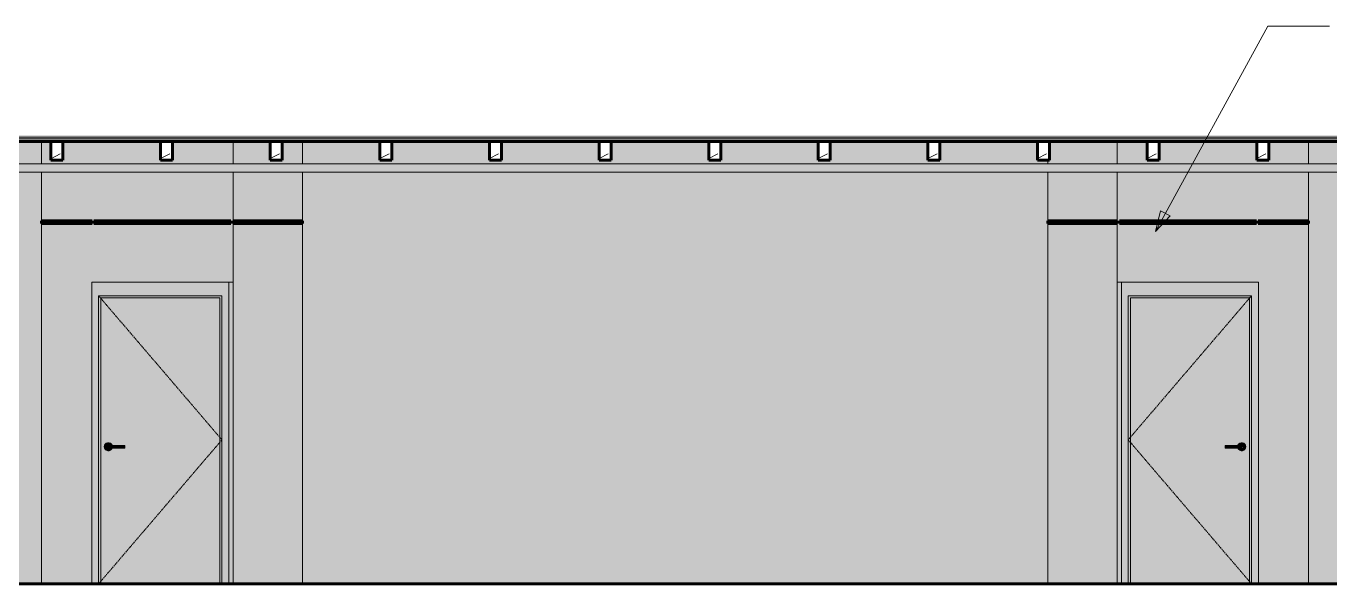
# Model space of a CAD drawing. Header units: inches. Extents: x 2872 to 9394, y -6 to 375.
# Drawn here: x 8235.4 to 8615.9, y 136 to 298.6 of the extents above; entities that cross this region are included whole.
import ezdxf

# ---------------------------------------------------------------- set-up
doc = ezdxf.new("R2010")
doc.units = ezdxf.units.IN
doc.header["$MEASUREMENT"] = 0
doc.linetypes.add('Dash 1_16_', pattern=[0.125, 0.0625, -0.0625])
doc.linetypes.add('Grid Line 1_2_', pattern=[0.875, 0.5, -0.125, 0.125, -0.125])
for name, color, linetype, lineweight in [('0-3', 10, 'Continuous', 9), ('0-4', 90, 'Continuous', 5), ('A-CLNG', 13, 'Continuous', 18), ('A-CLNG-4', 13, 'Continuous', 60), ('A-DOOR', 31, 'Continuous', 18), ('A-DOOR-10', 31, 'Dash 1_16_', 9), ('A-DOOR-9', 31, 'Continuous', 9), ('A-DOOR-FRAM', 31, 'Continuous', 9), ('A-DOOR-FRAM-3', 31, 'Continuous', 18), ('A-FLOR-1', 8, 'Continuous', 5), ('A-FLOR-2', 7, 'Continuous', 60), ('A-FLOR-LEVL-1', 51, 'Grid Line 1_2_', 9), ('A-FLOR-MCUT-1', 250, 'Continuous', 18), ('A-FLOR-PATT-2', 253, 'Continuous', 9), ('A-FLOR-PATT-3', 10, 'Continuous', 9), ('G-ANNO-TEXT', 231, 'Continuous', 9), ('I-WALL', 2, 'Continuous', 18), ('I-WALL-1', 2, 'Continuous', 5), ('P-PIPE', 3, 'Continuous', 9), ('P-PIPE-1', 3, 'Continuous', 5), ('S-BEAM', 12, 'Continuous', 9), ('S-BEAM-3', 7, 'Continuous', 60)]:
    doc.layers.add(name, color=color, linetype=linetype, lineweight=lineweight)
pattern_1 = [(216.87, (10975.55, 7.997), (23.9897714, 15.993643), [3.998, -35.986]), (206.565, (10980.348, 5.598), (-7.99708, -7.99662), [8.941, -8.941]), (198.435, (10980.348, 1.599), (-15.993845, -7.997098), [5.058, -20.23])]

# ---------------------------------------------------------------- blocks, each defined once
blk = doc.blocks.new('CTR - 1st Phase - Shell_rvt-7-INTERIOR ELEVATION - CORRIDOR NORTH _202_E_ - 2ND FLOOR - NORTH WALL')
at = {"layer": 'A-FLOR-1'}
blk.add_hatch(color=256, dxfattribs=at).paths.add_polyline_path([(11725.41, 265.75), (11747.21, 265.75), (11747.21, 266.25), (10351.58, 266.25), (10351.58, 265.75), (11714.5, 265.75)], flags=0)
at = {"layer": 'A-FLOR-PATT-2'}
h = blk.add_hatch(dxfattribs=at)
h.set_pattern_fill('FP_38', color=256, style=0, pattern_type=2)
h.set_pattern_definition([(0, (10972.352, 0), (7.68, 1.92), [0.634, -5.126, 0.634, -5.126, -30.72]), (0, (10972.352, 0), (7.68, 1.92), [-11.52, 0.634, -10.886, 0.634, -5.126, -13.44]), (0, (10972.352, 0), (7.68, 1.92), [-28.8, 0.634, -3.206, 0.634, -8.966]), (120, (10975.232, 0.96), (-5.502769, 5.691075), [0.634, -5.126, 0.634, -5.126, -30.72]), (120, (10975.232, 0.96), (-5.502769, 5.691075), [-11.52, 0.634, -10.886, 0.634, -5.126, -13.44]), (120, (10975.232, 0.96), (-5.502769, 5.691075), [-28.8, 0.634, -3.206, 0.634, -8.966]), (240, (10976.192, 4.8), (-2.177231, -7.611075), [0.634, -5.126, 0.634, -5.126, -30.72]), (240, (10976.192, 4.8), (-2.177231, -7.611075), [-11.52, 0.634, -10.886, 0.634, -5.126, -13.44]), (240, (10976.192, 4.8), (-2.177231, -7.611075), [-28.8, 0.634, -3.206, 0.634, -8.966])])
h.paths.add_polyline_path([(11725.41, 266.25), (11747.21, 266.25), (11747.21, 266.79), (10351.58, 266.79), (10351.58, 266.25), (11714.5, 266.25)], flags=0)
at = {"layer": 'A-FLOR-PATT-3'}
h = blk.add_hatch(dxfattribs=at)
h.set_pattern_fill('FP_37', color=256, style=0, pattern_type=2)
h.set_pattern_definition([(0, (10972.352, 0), (0, 2.399), []), (315, (10972.352, 0), (2.3985062, 0), [3.393, -3.393]), (45, (10972.352, 0), (2.3985062, 0), [3.393, -3.393])])
h.paths.add_polyline_path([(11365.59, 265), (11747.21, 265), (11747.21, 265.75), (10351.58, 265.75), (10351.58, 265), (11362.61, 265)], flags=0)
at = {"layer": 'A-FLOR-2'}
for p, q in [((10351.58, 265), (11747.21, 265)), ((11548.19, 136), (10351.58, 136))]:
    blk.add_line(p, q, dxfattribs=at)
at = {"layer": 'A-FLOR-MCUT-1'}
for p, q in [((11747.21, 266.25), (10351.58, 266.25)), ((11747.21, 265.75), (10351.58, 265.75))]:
    blk.add_line(p, q, dxfattribs=at)
blk = doc.blocks.new('LVL-Laminated Veneer Lumber - 4X6 S_ PINE - NO_ 1-2260841-INTERIOR ELEVATION - CORRIDOR NORTH _202_E_ - 2ND FLOOR - NORTH WALL')
at = {"layer": 'S-BEAM'}
h = blk.add_hatch(dxfattribs=at)
h.set_pattern_fill('FP_43', color=256, style=0, pattern_type=2)
h.set_pattern_definition(pattern_1)
h.paths.add_polyline_path([(11011.5, 259.5), (11011.5, 265), (11008, 265), (11008, 259.5)], flags=0)
at = {"layer": 'S-BEAM-3'}
for p, q in [((11011.5, 265), (11008, 265)), ((11008, 265), (11008, 259.5)), ((11011.5, 259.5), (11011.5, 265)), ((11008, 259.5), (11011.5, 259.5))]:
    blk.add_line(p, q, dxfattribs=at)
blk = doc.blocks.new('LVL-Laminated Veneer Lumber - 4X6 S_ PINE - NO_ 1-V82-INTERIOR ELEVATION - CORRIDOR NORTH _202_E_ - 2ND FLOOR - NORTH WALL')
at = {"layer": 'S-BEAM'}
h = blk.add_hatch(dxfattribs=at)
h.set_pattern_fill('FP_43', color=256, style=0, pattern_type=2)
h.set_pattern_definition(pattern_1)
h.paths.add_polyline_path([(10979.5, 259.5), (10979.5, 265), (10976, 265), (10976, 259.5)], flags=0)
at = {"layer": 'S-BEAM-3'}
for p, q in [((10979.5, 265), (10976, 265)), ((10976, 265), (10976, 259.5)), ((10979.5, 259.5), (10979.5, 265)), ((10976, 259.5), (10979.5, 259.5))]:
    blk.add_line(p, q, dxfattribs=at)
blk = doc.blocks.new('LVL-Laminated Veneer Lumber - 4X6 S_ PINE - NO_ 1-2260840-INTERIOR ELEVATION - CORRIDOR NORTH _202_E_ - 2ND FLOOR - NORTH WALL')
at = {"layer": 'S-BEAM'}
h = blk.add_hatch(dxfattribs=at)
h.set_pattern_fill('FP_43', color=256, style=0, pattern_type=2)
h.set_pattern_definition(pattern_1)
h.paths.add_polyline_path([(10944, 259.5), (10947.5, 259.5), (10947.5, 265), (10944, 265)], flags=0)
at = {"layer": 'S-BEAM-3'}
for p, q in [((10947.5, 265), (10944, 265)), ((10944, 265), (10944, 259.5)), ((10947.5, 259.5), (10947.5, 265)), ((10944, 259.5), (10947.5, 259.5))]:
    blk.add_line(p, q, dxfattribs=at)
blk = doc.blocks.new('LVL-Laminated Veneer Lumber - 4X6 S_ PINE - NO_ 1-V83-INTERIOR ELEVATION - CORRIDOR NORTH _202_E_ - 2ND FLOOR - NORTH WALL')
at = {"layer": 'S-BEAM'}
h = blk.add_hatch(dxfattribs=at)
h.set_pattern_fill('FP_43', color=256, style=0, pattern_type=2)
h.set_pattern_definition(pattern_1)
h.paths.add_polyline_path([(10915.5, 259.5), (10915.5, 265), (10912, 265), (10912, 259.5)], flags=0)
at = {"layer": 'S-BEAM-3'}
for p, q in [((10915.5, 265), (10912, 265)), ((10912, 265), (10912, 259.5)), ((10915.5, 259.5), (10915.5, 265)), ((10912, 259.5), (10915.5, 259.5))]:
    blk.add_line(p, q, dxfattribs=at)
blk = doc.blocks.new('LVL-Laminated Veneer Lumber - 4X6 S_ PINE - NO_ 1-V84-INTERIOR ELEVATION - CORRIDOR NORTH _202_E_ - 2ND FLOOR - NORTH WALL')
at = {"layer": 'S-BEAM'}
h = blk.add_hatch(dxfattribs=at)
h.set_pattern_fill('FP_43', color=256, style=0, pattern_type=2)
h.set_pattern_definition(pattern_1)
h.paths.add_polyline_path([(10883.5, 259.5), (10883.5, 265), (10880, 265), (10880, 259.5)], flags=0)
at = {"layer": 'S-BEAM-3'}
for p, q in [((10883.5, 265), (10880, 265)), ((10880, 265), (10880, 259.5)), ((10883.5, 259.5), (10883.5, 265)), ((10880, 259.5), (10883.5, 259.5))]:
    blk.add_line(p, q, dxfattribs=at)
blk = doc.blocks.new('LVL-Laminated Veneer Lumber - 4X6 S_ PINE - NO_ 1-V85-INTERIOR ELEVATION - CORRIDOR NORTH _202_E_ - 2ND FLOOR - NORTH WALL')
at = {"layer": 'S-BEAM'}
h = blk.add_hatch(dxfattribs=at)
h.set_pattern_fill('FP_43', color=256, style=0, pattern_type=2)
h.set_pattern_definition(pattern_1)
h.paths.add_polyline_path([(10851.5, 259.5), (10851.5, 265), (10848, 265), (10848, 259.5)], flags=0)
at = {"layer": 'S-BEAM-3'}
for p, q in [((10851.5, 265), (10848, 265)), ((10848, 265), (10848, 259.5)), ((10851.5, 259.5), (10851.5, 265)), ((10848, 259.5), (10851.5, 259.5))]:
    blk.add_line(p, q, dxfattribs=at)
blk = doc.blocks.new('LVL-Laminated Veneer Lumber - 4X6 S_ PINE - NO_ 1-2260839-INTERIOR ELEVATION - CORRIDOR NORTH _202_E_ - 2ND FLOOR - NORTH WALL')
at = {"layer": 'S-BEAM'}
h = blk.add_hatch(dxfattribs=at)
h.set_pattern_fill('FP_43', color=256, style=0, pattern_type=2)
h.set_pattern_definition(pattern_1)
h.paths.add_polyline_path([(10819.5, 259.5), (10819.5, 265), (10816, 265), (10816, 259.5)], flags=0)
at = {"layer": 'S-BEAM-3'}
for p, q in [((10819.5, 265), (10816, 265)), ((10816, 265), (10816, 259.5)), ((10819.5, 259.5), (10819.5, 265)), ((10816, 259.5), (10819.5, 259.5))]:
    blk.add_line(p, q, dxfattribs=at)
blk = doc.blocks.new('LVL-Laminated Veneer Lumber - 4X6 S_ PINE - NO_ 1-V86-INTERIOR ELEVATION - CORRIDOR NORTH _202_E_ - 2ND FLOOR - NORTH WALL')
at = {"layer": 'S-BEAM'}
h = blk.add_hatch(dxfattribs=at)
h.set_pattern_fill('FP_43', color=256, style=0, pattern_type=2)
h.set_pattern_definition(pattern_1)
h.paths.add_polyline_path([(10787.5, 259.5), (10787.5, 265), (10784, 265), (10784, 259.5)], flags=0)
at = {"layer": 'S-BEAM-3'}
for p, q in [((10787.5, 265), (10784, 265)), ((10784, 265), (10784, 259.5)), ((10787.5, 259.5), (10787.5, 265)), ((10784, 259.5), (10787.5, 259.5))]:
    blk.add_line(p, q, dxfattribs=at)
blk = doc.blocks.new('LVL-Laminated Veneer Lumber - 4X6 S_ PINE - NO_ 1-V87-INTERIOR ELEVATION - CORRIDOR NORTH _202_E_ - 2ND FLOOR - NORTH WALL')
at = {"layer": 'S-BEAM'}
h = blk.add_hatch(dxfattribs=at)
h.set_pattern_fill('FP_43', color=256, style=0, pattern_type=2)
h.set_pattern_definition(pattern_1)
h.paths.add_polyline_path([(10752, 259.5), (10755.5, 259.5), (10755.5, 265), (10752, 265)], flags=0)
at = {"layer": 'S-BEAM-3'}
for p, q in [((10755.5, 265), (10752, 265)), ((10752, 265), (10752, 259.5)), ((10755.5, 259.5), (10755.5, 265)), ((10752, 259.5), (10755.5, 259.5))]:
    blk.add_line(p, q, dxfattribs=at)
blk = doc.blocks.new('LVL-Laminated Veneer Lumber - 4X6 S_ PINE - NO_ 1-V88-INTERIOR ELEVATION - CORRIDOR NORTH _202_E_ - 2ND FLOOR - NORTH WALL')
at = {"layer": 'S-BEAM'}
h = blk.add_hatch(dxfattribs=at)
h.set_pattern_fill('FP_43', color=256, style=0, pattern_type=2)
h.set_pattern_definition(pattern_1)
h.paths.add_polyline_path([(10720, 259.5), (10723.5, 259.5), (10723.5, 265), (10720, 265)], flags=0)
at = {"layer": 'S-BEAM-3'}
for p, q in [((10723.5, 265), (10720, 265)), ((10720, 265), (10720, 259.5)), ((10723.5, 259.5), (10723.5, 265)), ((10720, 259.5), (10723.5, 259.5))]:
    blk.add_line(p, q, dxfattribs=at)
blk = doc.blocks.new('LVL-Laminated Veneer Lumber - 4X6 S_ PINE - NO_ 1-2260842-INTERIOR ELEVATION - CORRIDOR NORTH _202_E_ - 2ND FLOOR - NORTH WALL')
at = {"layer": 'S-BEAM'}
h = blk.add_hatch(dxfattribs=at)
h.set_pattern_fill('FP_43', color=256, style=0, pattern_type=2)
h.set_pattern_definition(pattern_1)
h.paths.add_polyline_path([(10688, 259.5), (10691.5, 259.5), (10691.5, 265), (10688, 265)], flags=0)
at = {"layer": 'S-BEAM-3'}
for p, q in [((10691.5, 265), (10688, 265)), ((10688, 265), (10688, 259.5)), ((10691.5, 259.5), (10691.5, 265)), ((10688, 259.5), (10691.5, 259.5))]:
    blk.add_line(p, q, dxfattribs=at)
blk = doc.blocks.new('LVL-Laminated Veneer Lumber - 4X6 S_ PINE - NO_ 1-V89-INTERIOR ELEVATION - CORRIDOR NORTH _202_E_ - 2ND FLOOR - NORTH WALL')
at = {"layer": 'S-BEAM'}
h = blk.add_hatch(dxfattribs=at)
h.set_pattern_fill('FP_43', color=256, style=0, pattern_type=2)
h.set_pattern_definition(pattern_1)
h.paths.add_polyline_path([(10656, 259.5), (10659.5, 259.5), (10659.5, 265), (10656, 265)], flags=0)
at = {"layer": 'S-BEAM-3'}
for p, q in [((10659.5, 265), (10656, 265)), ((10656, 265), (10656, 259.5)), ((10659.5, 259.5), (10659.5, 265)), ((10656, 259.5), (10659.5, 259.5))]:
    blk.add_line(p, q, dxfattribs=at)
blk = doc.blocks.new('CTR - 1st Phase - Structure_rvt-7-INTERIOR ELEVATION - CORRIDOR NORTH _202_E_ - 2ND FLOOR - NORTH WALL')
at = {"layer": '0-3'}
for name in ['LVL-Laminated Veneer Lumber - 4X6 S_ PINE - NO_ 1-V89-INTERIOR ELEVATION - CORRIDOR NORTH _202_E_ - 2ND FLOOR - NORTH WALL', 'LVL-Laminated Veneer Lumber - 4X6 S_ PINE - NO_ 1-2260842-INTERIOR ELEVATION - CORRIDOR NORTH _202_E_ - 2ND FLOOR - NORTH WALL', 'LVL-Laminated Veneer Lumber - 4X6 S_ PINE - NO_ 1-V88-INTERIOR ELEVATION - CORRIDOR NORTH _202_E_ - 2ND FLOOR - NORTH WALL', 'LVL-Laminated Veneer Lumber - 4X6 S_ PINE - NO_ 1-V87-INTERIOR ELEVATION - CORRIDOR NORTH _202_E_ - 2ND FLOOR - NORTH WALL', 'LVL-Laminated Veneer Lumber - 4X6 S_ PINE - NO_ 1-V86-INTERIOR ELEVATION - CORRIDOR NORTH _202_E_ - 2ND FLOOR - NORTH WALL', 'LVL-Laminated Veneer Lumber - 4X6 S_ PINE - NO_ 1-2260839-INTERIOR ELEVATION - CORRIDOR NORTH _202_E_ - 2ND FLOOR - NORTH WALL', 'LVL-Laminated Veneer Lumber - 4X6 S_ PINE - NO_ 1-V85-INTERIOR ELEVATION - CORRIDOR NORTH _202_E_ - 2ND FLOOR - NORTH WALL', 'LVL-Laminated Veneer Lumber - 4X6 S_ PINE - NO_ 1-V84-INTERIOR ELEVATION - CORRIDOR NORTH _202_E_ - 2ND FLOOR - NORTH WALL', 'LVL-Laminated Veneer Lumber - 4X6 S_ PINE - NO_ 1-V83-INTERIOR ELEVATION - CORRIDOR NORTH _202_E_ - 2ND FLOOR - NORTH WALL', 'LVL-Laminated Veneer Lumber - 4X6 S_ PINE - NO_ 1-2260840-INTERIOR ELEVATION - CORRIDOR NORTH _202_E_ - 2ND FLOOR - NORTH WALL', 'LVL-Laminated Veneer Lumber - 4X6 S_ PINE - NO_ 1-V82-INTERIOR ELEVATION - CORRIDOR NORTH _202_E_ - 2ND FLOOR - NORTH WALL', 'LVL-Laminated Veneer Lumber - 4X6 S_ PINE - NO_ 1-2260841-INTERIOR ELEVATION - CORRIDOR NORTH _202_E_ - 2ND FLOOR - NORTH WALL']:
    blk.add_blockref(name, (0, 0), dxfattribs=at)
blk = doc.blocks.new('HOLLOW METAL - UNIT DOOR-2191977-INTERIOR ELEVATION - CORRIDOR NORTH _202_E_ - 2ND FLOOR - NORTH WALL')
at = {"layer": 'A-DOOR'}
h = blk.add_hatch(color=256, dxfattribs=at)
h.paths.add_polyline_path([(10971.06, 136), (11005.81, 136), (11005.81, 219.38), (10971.06, 219.38), (10971.06, 168.68)], flags=0)
h.paths.add_polyline_path([(11003.58, 174.82), (11003.28, 174.86), (11002.99, 174.98), (11002.75, 175.16), (11002.56, 175.41), (11002.48, 175.61), (10998.76, 175.62), (10998.76, 176.39), (11002.48, 176.39), (11002.56, 176.59), (11002.78, 176.86), (11002.99, 177.02), (11003.28, 177.14), (11003.58, 177.18), (11003.89, 177.14), (11004.18, 177.02), (11004.42, 176.84), (11004.61, 176.59), (11004.73, 176.31), (11004.77, 176), (11004.73, 175.69), (11004.61, 175.41), (11004.42, 175.16), (11004.18, 174.98), (11003.89, 174.86)], flags=0)
for points in [[(11002.9, 176), (11002.9, 176.39), (10998.76, 176.38), (10998.76, 176), (11002.4, 176)], [(11002.4, 175.61), (11002.9, 175.62), (11002.9, 176), (10998.76, 176), (10998.76, 175.61), (11002.24, 175.61)], [(11003.58, 174.82), (11003.89, 174.86), (11004.18, 174.98), (11004.42, 175.16), (11004.61, 175.41), (11004.73, 175.69), (11004.77, 176), (11004.73, 176.31), (11004.61, 176.59), (11004.39, 176.86), (11004.18, 177.02), (11003.89, 177.14), (11003.58, 177.18), (11003.28, 177.14), (11002.99, 177.02), (11002.75, 176.84), (11002.56, 176.59), (11002.49, 176.39), (11003.5, 176.38), (11003.49, 176.39), (11003.64, 176.36), (11003.75, 176.29), (11003.79, 176.25), (11003.85, 176.13), (11003.87, 176.1), (11003.88, 175.99), (11003.84, 175.83), (11003.79, 175.75), (11003.73, 175.7), (11003.63, 175.64), (11003.55, 175.62), (11003.38, 175.61), (11003.31, 175.62), (11002.48, 175.61), (11002.56, 175.41), (11002.75, 175.16), (11003.06, 174.95), (11003.28, 174.86)], [(11003.24, 176), (11003.88, 176), (11003.85, 176.14), (11003.79, 176.25), (11003.7, 176.33), (11003.64, 176.36), (11003.57, 176.38), (11003.4, 176.38), (11003.3, 176.38), (11002.9, 176.38), (11002.9, 176), (11003.14, 176)]]:
    blk.add_hatch(color=256, dxfattribs=at).paths.add_polyline_path(points, flags=0)
h = blk.add_hatch(color=256, dxfattribs=at)
h.paths.add_polyline_path([(11003.76, 175.72), (11003.86, 175.88), (11003.87, 175.9), (11003.87, 176), (11003.83, 176), (11003.77, 175.75)], flags=0)
h.paths.add_polyline_path([(11002.9, 175.61), (11002.93, 175.62), (11003.59, 175.62), (11003.73, 175.7), (11003.76, 175.75), (11003.83, 176), (11002.9, 176), (11002.9, 175.62)], flags=0)
at = {"layer": 'A-DOOR-FRAM-3'}
for points in [[(10970.44, 136), (10970.44, 220), (11006.44, 220), (11006.44, 136), (11008.44, 136), (11008.44, 224), (10968.44, 224), (10968.44, 136)], [(10971.06, 136), (10971.06, 219.38), (11005.81, 219.38), (11005.81, 136), (11006.44, 136), (11006.44, 220), (10970.44, 220), (10970.44, 136)]]:
    blk.add_hatch(color=256, dxfattribs=at).paths.add_polyline_path(points, flags=0)
at = {"layer": 'A-DOOR-10'}
for p, q in [((11006.44, 220), (10970.44, 178)), ((10970.44, 178), (11006.44, 136))]:
    blk.add_line(p, q, dxfattribs=at)
at = {"layer": 'A-DOOR-9'}
for p, q in [((11002.9, 176.39), (10998.76, 176.39)), ((10998.76, 176), (10998.76, 176.39)), ((10998.76, 175.61), (10998.76, 176)), ((10998.76, 175.61), (11002.9, 175.61))]:
    blk.add_line(p, q, dxfattribs=at)
at = {"layer": 'A-DOOR-9', "flags": 128}
for points in [[(11003.49, 176.39), (11003.49, 176.39), (11003.48, 176.39), (11003.48, 176.39), (11003.48, 176.39), (11003.47, 176.39), (11003.47, 176.39), (11003.46, 176.39), (11003.46, 176.39), (11003.45, 176.39), (11003.44, 176.39), (11003.43, 176.39), (11003.42, 176.39), (11003.41, 176.39), (11003.4, 176.39), (11003.38, 176.39), (11003.37, 176.39), (11003.35, 176.39), (11003.34, 176.39), (11003.32, 176.39), (11003.31, 176.39), (11003.29, 176.39), (11003.27, 176.39), (11003.25, 176.39), (11003.23, 176.39), (11003.21, 176.39), (11003.19, 176.39), (11003.17, 176.39), (11003.15, 176.39), (11003.13, 176.39), (11003.11, 176.39), (11003.09, 176.39), (11003.07, 176.39), (11003.04, 176.39), (11003.02, 176.39), (11003, 176.39), (11002.97, 176.39), (11002.95, 176.39), (11002.93, 176.39), (11002.9, 176.39), (11002.9, 176.39)], [(11002.9, 175.61), (11002.92, 175.61), (11002.94, 175.61), (11002.97, 175.61), (11002.99, 175.61), (11003.01, 175.61), (11003.04, 175.61), (11003.06, 175.61), (11003.08, 175.61), (11003.1, 175.61), (11003.13, 175.61), (11003.15, 175.61), (11003.17, 175.61), (11003.19, 175.61), (11003.21, 175.61), (11003.23, 175.61), (11003.25, 175.61), (11003.27, 175.61), (11003.29, 175.61), (11003.3, 175.61), (11003.32, 175.61), (11003.34, 175.61), (11003.35, 175.61), (11003.37, 175.61), (11003.38, 175.61), (11003.39, 175.61), (11003.41, 175.61), (11003.42, 175.61), (11003.43, 175.61), (11003.44, 175.61), (11003.45, 175.61), (11003.45, 175.61), (11003.46, 175.61), (11003.47, 175.61), (11003.47, 175.61), (11003.48, 175.61), (11003.48, 175.61), (11003.48, 175.61), (11003.49, 175.61), (11003.49, 175.61)]]:
    blk.add_lwpolyline(points, dxfattribs=at)
at = {"layer": 'A-DOOR-9'}
for start, end in [(0, 160.3657), (199.5633, 0)]:
    blk.add_arc((11003.58, 176), 1.18, start, end, dxfattribs=at)
at = {"layer": 'A-DOOR-FRAM'}
for p, q in [((10968.44, 136), (10968.44, 224)), ((11008.44, 224), (10968.44, 224)), ((11008.44, 136), (11008.44, 224)), ((10970.44, 136), (10970.44, 220)), ((10970.44, 220), (11006.44, 220)), ((10971.06, 136), (10971.06, 219.38)), ((10971.06, 219.38), (11005.81, 219.38)), ((11005.81, 219.38), (11005.81, 136)), ((11006.44, 220), (11006.44, 136))]:
    blk.add_line(p, q, dxfattribs=at)
blk = doc.blocks.new('HOLLOW METAL - UNIT DOOR-V97-INTERIOR ELEVATION - CORRIDOR NORTH _202_E_ - 2ND FLOOR - NORTH WALL')
at = {"layer": 'A-DOOR'}
h = blk.add_hatch(color=256, dxfattribs=at)
h.paths.add_polyline_path([(10670.56, 136), (10705.31, 136), (10705.31, 219.38), (10670.56, 219.38), (10670.56, 168.68)], flags=0)
h.paths.add_polyline_path([(10672.79, 174.82), (10672.49, 174.86), (10672.2, 174.98), (10671.96, 175.16), (10671.77, 175.41), (10671.65, 175.69), (10671.61, 176), (10671.65, 176.31), (10671.77, 176.59), (10671.99, 176.86), (10672.2, 177.02), (10672.49, 177.14), (10672.79, 177.18), (10673.1, 177.14), (10673.38, 177.02), (10673.63, 176.84), (10673.82, 176.59), (10673.9, 176.39), (10677.62, 176.38), (10677.62, 175.61), (10673.9, 175.61), (10673.82, 175.41), (10673.63, 175.16), (10673.38, 174.98), (10673.1, 174.86)], flags=0)
h = blk.add_hatch(color=256, dxfattribs=at)
h.paths.add_polyline_path([(10672.61, 175.72), (10672.52, 175.88), (10672.51, 175.9), (10672.5, 176), (10672.53, 176.14), (10672.59, 176.25), (10672.61, 176.25), (10672.55, 175.99), (10672.61, 175.75)], flags=0)
h.paths.add_polyline_path([(10672.79, 174.82), (10673.1, 174.86), (10673.38, 174.98), (10673.63, 175.16), (10673.82, 175.41), (10673.9, 175.61), (10672.78, 175.62), (10672.63, 175.71), (10672.61, 175.75), (10672.55, 176.01), (10672.63, 176.29), (10672.74, 176.36), (10672.8, 176.38), (10672.98, 176.38), (10673.08, 176.38), (10673.9, 176.39), (10673.82, 176.59), (10673.6, 176.86), (10673.38, 177.02), (10673.1, 177.14), (10672.79, 177.18), (10672.49, 177.14), (10672.2, 177.02), (10671.96, 176.84), (10671.77, 176.59), (10671.65, 176.31), (10671.61, 176), (10671.65, 175.69), (10671.77, 175.41), (10671.96, 175.16), (10672.2, 174.98), (10672.49, 174.86)], flags=0)
for points in [[(10672.89, 175.61), (10673.14, 175.62), (10673.48, 175.62), (10673.48, 176), (10672.5, 176), (10672.54, 175.83), (10672.59, 175.75), (10672.65, 175.7), (10672.75, 175.64), (10672.83, 175.62), (10672.89, 175.61)], [(10677.62, 176), (10677.62, 176.39), (10673.48, 176.38), (10673.48, 176), (10675.95, 176)], [(10674.39, 175.61), (10677.62, 175.62), (10677.62, 176), (10673.48, 176), (10673.48, 175.61), (10674.14, 175.61)]]:
    blk.add_hatch(color=256, dxfattribs=at).paths.add_polyline_path(points, flags=0)
h = blk.add_hatch(color=256, dxfattribs=at)
h.paths.add_polyline_path([(10672.61, 176.28), (10672.52, 176.13), (10672.51, 176.1), (10672.51, 176), (10672.55, 176), (10672.61, 176.25)], flags=0)
h.paths.add_polyline_path([(10673.14, 176), (10673.48, 176), (10673.48, 176.39), (10673.45, 176.38), (10672.88, 176.38), (10672.89, 176.39), (10672.74, 176.36), (10672.63, 176.29), (10672.61, 176.25), (10672.55, 176), (10673.1, 176)], flags=0)
at = {"layer": 'A-DOOR-FRAM-3'}
for points in [[(10707.94, 136), (10707.94, 224), (10667.94, 224), (10667.94, 136), (10669.94, 136), (10669.94, 220), (10705.94, 220), (10705.94, 136)], [(10670.56, 136), (10670.56, 219.38), (10705.31, 219.38), (10705.31, 136), (10705.94, 136), (10705.94, 220), (10669.94, 220), (10669.94, 136)]]:
    blk.add_hatch(color=256, dxfattribs=at).paths.add_polyline_path(points, flags=0)
at = {"layer": 'A-DOOR-10'}
for p, q in [((10669.94, 220), (10705.94, 178)), ((10705.94, 178), (10669.94, 136))]:
    blk.add_line(p, q, dxfattribs=at)
at = {"layer": 'A-DOOR-9'}
for p, q in [((10677.62, 176.39), (10673.48, 176.39)), ((10673.48, 175.61), (10677.62, 175.61)), ((10677.62, 176.39), (10677.62, 176)), ((10677.62, 176), (10677.62, 175.61))]:
    blk.add_line(p, q, dxfattribs=at)
at = {"layer": 'A-DOOR-9', "flags": 128}
for points in [[(10673.48, 176.39), (10673.46, 176.39), (10673.44, 176.39), (10673.41, 176.39), (10673.39, 176.39), (10673.37, 176.39), (10673.34, 176.39), (10673.32, 176.39), (10673.3, 176.39), (10673.28, 176.39), (10673.25, 176.39), (10673.23, 176.39), (10673.21, 176.39), (10673.19, 176.39), (10673.17, 176.39), (10673.15, 176.39), (10673.13, 176.39), (10673.11, 176.39), (10673.09, 176.39), (10673.08, 176.39), (10673.06, 176.39), (10673.04, 176.39), (10673.03, 176.39), (10673.01, 176.39), (10673, 176.39), (10672.99, 176.39), (10672.97, 176.39), (10672.96, 176.39), (10672.95, 176.39), (10672.94, 176.39), (10672.93, 176.39), (10672.92, 176.39), (10672.92, 176.39), (10672.91, 176.39), (10672.91, 176.39), (10672.9, 176.39), (10672.9, 176.39), (10672.89, 176.39), (10672.89, 176.39), (10672.89, 176.39)], [(10672.89, 175.61), (10672.89, 175.61), (10672.89, 175.61), (10672.9, 175.61), (10672.9, 175.61), (10672.9, 175.61), (10672.91, 175.61), (10672.92, 175.61), (10672.92, 175.61), (10672.93, 175.61), (10672.94, 175.61), (10672.95, 175.61), (10672.96, 175.61), (10672.97, 175.61), (10672.98, 175.61), (10673, 175.61), (10673.01, 175.61), (10673.02, 175.61), (10673.04, 175.61), (10673.06, 175.61), (10673.07, 175.61), (10673.09, 175.61), (10673.11, 175.61), (10673.13, 175.61), (10673.14, 175.61), (10673.16, 175.61), (10673.18, 175.61), (10673.2, 175.61), (10673.23, 175.61), (10673.25, 175.61), (10673.27, 175.61), (10673.29, 175.61), (10673.31, 175.61), (10673.34, 175.61), (10673.36, 175.61), (10673.38, 175.61), (10673.41, 175.61), (10673.43, 175.61), (10673.45, 175.61), (10673.48, 175.61), (10673.48, 175.61)]]:
    blk.add_lwpolyline(points, dxfattribs=at)
at = {"layer": 'A-DOOR-9'}
for start, end in [(19.6343, 180), (180, 340.4367)]:
    blk.add_arc((10672.79, 176), 1.18, start, end, dxfattribs=at)
at = {"layer": 'A-DOOR-FRAM'}
for p, q in [((10707.94, 224), (10667.94, 224)), ((10667.94, 224), (10667.94, 136)), ((10707.94, 224), (10707.94, 136)), ((10669.94, 220), (10705.94, 220)), ((10669.94, 136), (10669.94, 220)), ((10670.56, 219.38), (10705.31, 219.38)), ((10670.56, 136), (10670.56, 219.38)), ((10705.31, 219.38), (10705.31, 136)), ((10705.94, 220), (10705.94, 136))]:
    blk.add_line(p, q, dxfattribs=at)

msp = doc.modelspace()

# ---------------------------------------------------------------- hatches: boundary and pattern name
at = {"layer": 'A-CLNG'}
h = msp.add_hatch(color=256, dxfattribs=at)
h.paths.add_polyline_path([(8316.02729, 241.075), (8316.02729, 241.825), (8295.80876, 241.825), (8295.80876, 241.075), (8308.91199, 241.075)], flags=0)
h.paths.add_polyline_path([(8243.49156, 241.075), (8254.64626, 241.075), (8254.64626, 241.825), (8239.89626, 241.825), (8239.89626, 241.075)], flags=0)
h.paths.add_polyline_path([(8255.14626, 241.075), (8295.14626, 241.075), (8295.14626, 241.825), (8255.14626, 241.825)], flags=0)
h = msp.add_hatch(color=256, dxfattribs=at)
h.paths.add_polyline_path([(8552.05876, 241.075), (8553.80876, 241.075), (8553.80876, 241.825), (8533.59023, 241.825), (8533.59023, 241.075), (8548.78693, 241.075)], flags=0)
h.paths.add_polyline_path([(8594.47126, 241.075), (8594.47126, 241.825), (8554.47126, 241.825), (8554.47126, 241.075), (8592.40056, 241.075)], flags=0)
h.paths.add_polyline_path([(8601.03056, 241.075), (8609.72126, 241.075), (8609.72126, 241.825), (8594.97126, 241.825), (8594.97126, 241.075)], flags=0)
at = {"layer": 'G-ANNO-TEXT'}
msp.add_hatch(color=256, dxfattribs=at).paths.add_polyline_path([(8565.03888, 238.7653), (8569.32932, 243.25716), (8566.50858, 244.80059)], flags=0)
at = {"layer": 'I-WALL'}
h = msp.add_hatch(color=256, dxfattribs=at)
h.paths.add_polyline_path([(8254.55876, 136), (8254.55876, 224), (8295.80876, 224), (8295.80876, 256.0625), (8239.89626, 256.0625), (8239.89626, 241.825), (8254.64626, 241.825), (8254.64626, 241.075), (8239.89626, 241.075), (8239.89626, 136), (8243.49156, 136)], flags=0)
h.paths.add_polyline_path([(8265.29837, 241.075), (8255.14626, 241.075), (8255.14626, 241.825), (8295.14626, 241.825), (8295.14626, 241.075), (8272.11714, 241.075)], flags=0)
h.paths.add_polyline_path([(8262.57252, 258.4375), (8295.80876, 258.4375), (8295.80876, 265), (8278.12126, 265), (8278.12126, 259.5), (8274.62126, 259.5), (8274.62126, 265), (8246.12126, 265), (8246.12126, 259.5), (8242.62126, 259.5), (8242.62126, 265), (8239.89626, 265), (8239.89626, 258.4375), (8261.20959, 258.4375)], flags=0)
h = msp.add_hatch(color=256, dxfattribs=at)
h.paths.add_polyline_path([(8303.68376, 136), (8316.02729, 136), (8316.02729, 241.075), (8296.43376, 241.075), (8296.43376, 136)], flags=0)
h.paths.add_polyline_path([(8303.68376, 241.825), (8316.02729, 241.825), (8316.02729, 256.0625), (8296.43376, 256.0625), (8296.43376, 241.825), (8297.55876, 241.825)], flags=0)
h.paths.add_polyline_path([(8303.46029, 258.4375), (8316.02729, 258.4375), (8316.02729, 265), (8310.12126, 265), (8310.12126, 259.5), (8306.62126, 259.5), (8306.62126, 265), (8296.43376, 265), (8296.43376, 258.4375), (8302.09737, 258.4375)], flags=0)
msp.add_hatch(color=256, dxfattribs=at).paths.add_polyline_path([(8295.80876, 136), (8295.80876, 224), (8294.55876, 224), (8294.55876, 136)], flags=0)
at = {"layer": 'I-WALL-1'}
h = msp.add_hatch(color=256, dxfattribs=at)
h.paths.add_polyline_path([(8230.89626, 136), (8239.89626, 136), (8239.89626, 256.0625), (8230.89626, 256.0625), (8230.89626, 201.38526)], flags=0)
h.paths.add_polyline_path([(8233.95108, 258.4375), (8239.89626, 258.4375), (8239.89626, 265), (8230.89626, 265), (8230.89626, 258.4375), (8232.58815, 258.4375)], flags=0)
h = msp.add_hatch(color=256, dxfattribs=at)
h.paths.add_polyline_path([(8296.43376, 136), (8296.43376, 241.075), (8295.80876, 241.075), (8295.80876, 136)], flags=0)
h.paths.add_polyline_path([(8295.89626, 241.825), (8296.43376, 241.825), (8296.43376, 256.0625), (8295.80876, 256.0625), (8295.80876, 241.825)], flags=0)
h.paths.add_polyline_path([(8296.43376, 258.4375), (8296.43376, 265), (8295.80876, 265), (8295.80876, 258.4375), (8296.13364, 258.4375)], flags=0)
h = msp.add_hatch(color=256, dxfattribs=at)
h.paths.add_polyline_path([(8316.02729, 136), (8533.59023, 136), (8533.59023, 256.0625), (8316.02729, 256.0625), (8316.02729, 201.38526)], flags=0)
h.paths.add_polyline_path([(8468.37431, 258.4375), (8533.59023, 258.4375), (8533.59023, 259.5), (8530.62126, 259.5), (8530.62126, 265), (8502.12126, 265), (8502.12126, 259.5), (8498.62126, 259.5), (8498.62126, 265), (8470.12126, 265), (8470.12126, 259.5), (8466.62126, 259.5), (8466.62126, 265), (8438.12126, 265), (8438.12126, 259.5), (8434.62126, 259.5), (8434.62126, 265), (8406.12126, 265), (8406.12126, 259.5), (8402.62126, 259.5), (8402.62126, 265), (8374.12126, 265), (8374.12126, 259.5), (8370.62126, 259.5), (8370.62126, 265), (8342.12126, 265), (8342.12126, 259.5), (8338.62126, 259.5), (8338.62126, 265), (8316.02729, 265), (8316.02729, 258.4375), (8467.01139, 258.4375)], flags=0)
h = msp.add_hatch(color=256, dxfattribs=at)
h.paths.add_polyline_path([(8545.93376, 136), (8553.18376, 136), (8553.18376, 241.075), (8533.59023, 241.075), (8533.59023, 136)], flags=0)
h.paths.add_polyline_path([(8553.18376, 241.825), (8553.18376, 256.0625), (8533.59023, 256.0625), (8533.59023, 241.825), (8552.05876, 241.825)], flags=0)
h.paths.add_polyline_path([(8543.33523, 258.4375), (8553.18376, 258.4375), (8553.18376, 265), (8534.12126, 265), (8534.12126, 259.5), (8533.59023, 259.5), (8533.59023, 258.4375), (8541.97226, 258.4375)], flags=0)
h = msp.add_hatch(color=256, dxfattribs=at)
h.paths.add_polyline_path([(8553.18376, 136), (8553.80876, 136), (8553.80876, 241.075), (8553.18376, 241.075), (8553.18376, 168.68226)], flags=0)
h.paths.add_polyline_path([(8553.18376, 241.825), (8553.80876, 241.825), (8553.80876, 256.0625), (8553.18376, 256.0625), (8553.18376, 250.43976)], flags=0)
h.paths.add_polyline_path([(8553.18376, 258.4375), (8553.80876, 258.4375), (8553.80876, 265), (8553.18376, 265), (8553.18376, 258.61551)], flags=0)
h = msp.add_hatch(color=256, dxfattribs=at)
h.paths.add_polyline_path([(8609.72126, 136), (8609.72126, 241.075), (8594.97126, 241.075), (8594.97126, 241.825), (8609.72126, 241.825), (8609.72126, 256.0625), (8553.80876, 256.0625), (8553.80876, 224), (8595.05876, 224), (8595.05876, 136)], flags=0)
h.paths.add_polyline_path([(8577.50037, 241.075), (8554.47126, 241.075), (8554.47126, 241.825), (8594.47126, 241.825), (8594.47126, 241.075), (8592.40056, 241.075)], flags=0)
h.paths.add_polyline_path([(8580.13418, 258.4375), (8609.72126, 258.4375), (8609.72126, 265), (8598.12126, 265), (8598.12126, 259.5), (8594.62126, 259.5), (8594.62126, 265), (8566.12126, 265), (8566.12126, 259.5), (8562.62126, 259.5), (8562.62126, 265), (8553.80876, 265), (8553.80876, 258.4375), (8578.7713, 258.4375)], flags=0)
h = msp.add_hatch(color=256, dxfattribs=at)
h.paths.add_polyline_path([(8618.72126, 136), (8618.72126, 256.0625), (8609.72126, 256.0625), (8609.72126, 136), (8610.22126, 136)], flags=0)
h.paths.add_polyline_path([(8610.11864, 258.4375), (8618.72126, 258.4375), (8618.72126, 265), (8609.72126, 265), (8609.72126, 258.4375)], flags=0)
msp.add_hatch(color=256, dxfattribs=at).paths.add_polyline_path([(8555.05876, 136), (8555.05876, 224), (8553.80876, 224), (8553.80876, 136)], flags=0)
at = {"layer": 'P-PIPE-1'}
for points in [[(8630.56248, 257.25), (9288.57869, 257.25), (9288.57869, 258.4375), (7991.2113, 258.4375), (7991.2113, 257.25), (8629.19951, 257.25)], [(7991.2113, 256.0625), (9288.57869, 256.0625), (9288.57869, 257.25), (7991.2113, 257.25), (7991.2113, 256.08606)]]:
    msp.add_hatch(color=256, dxfattribs=at).paths.add_polyline_path(points, flags=0)

# ---------------------------------------------------------------- linework, layer by layer
at = {"layer": 'A-CLNG-4'}
for p, q in [((8254.64626, 241.825), (8239.89626, 241.825)), ((8239.89626, 241.825), (8239.89626, 241.075)), ((8239.89626, 241.075), (8254.64626, 241.075)), ((8254.64626, 241.075), (8254.64626, 241.825)), ((8295.14626, 241.825), (8255.14626, 241.825)), ((8255.14626, 241.825), (8255.14626, 241.075)), ((8255.14626, 241.075), (8295.14626, 241.075)), ((8295.14626, 241.075), (8295.14626, 241.825)), ((8316.02729, 241.825), (8295.80876, 241.825)), ((8295.80876, 241.825), (8295.80876, 241.075)), ((8295.80876, 241.075), (8316.02729, 241.075)), ((8316.02729, 241.075), (8316.02729, 241.825)), ((8553.80876, 241.825), (8533.59023, 241.825)), ((8533.59023, 241.825), (8533.59023, 241.075)), ((8533.59023, 241.075), (8553.80876, 241.075)), ((8553.80876, 241.075), (8553.80876, 241.825)), ((8594.47126, 241.825), (8554.47126, 241.825)), ((8554.47126, 241.825), (8554.47126, 241.075)), ((8554.47126, 241.075), (8594.47126, 241.075)), ((8594.47126, 241.075), (8594.47126, 241.825)), ((8609.72126, 241.825), (8594.97126, 241.825)), ((8594.97126, 241.825), (8594.97126, 241.075)), ((8594.97126, 241.075), (8609.72126, 241.075)), ((8609.72126, 241.075), (8609.72126, 241.825))]:
    msp.add_line(p, q, dxfattribs=at)
at = {"layer": 'A-FLOR-LEVL-1'}
msp.add_line((7889.83376, 136), (9382.18376, 136), dxfattribs=at)
at = {"layer": 'G-ANNO-TEXT'}
for p, q in [((8565.03888, 238.7653), (8597.78708, 298.61546)), ((8597.78708, 298.61546), (8615.85506, 298.61546)), ((8566.50858, 244.80059), (8565.03888, 238.7653)), ((8569.32932, 243.25716), (8566.50858, 244.80059)), ((8565.03888, 238.7653), (8569.32932, 243.25716))]:
    msp.add_line(p, q, dxfattribs=at)
at = {"layer": 'I-WALL'}
for p, q in [((8239.89626, 265), (8239.89626, 258.4375)), ((8295.80876, 258.4375), (8295.80876, 265)), ((8316.02729, 258.4375), (8316.02729, 265)), ((8553.80876, 265), (8553.80876, 258.4375)), ((8609.72126, 258.4375), (8609.72126, 265)), ((8533.59023, 259.5), (8533.59023, 258.4375)), ((8239.89626, 256.0625), (8239.89626, 241.825)), ((8295.80876, 241.825), (8295.80876, 256.0625)), ((8316.02729, 241.825), (8316.02729, 256.0625)), ((8533.59023, 256.0625), (8533.59023, 241.825)), ((8553.80876, 256.0625), (8553.80876, 241.825)), ((8609.72126, 241.825), (8609.72126, 256.0625)), ((8239.89626, 241.075), (8239.89626, 136)), ((8295.80876, 136), (8295.80876, 241.075)), ((8316.02729, 136), (8316.02729, 241.075)), ((8533.59023, 241.075), (8533.59023, 136)), ((8553.80876, 241.075), (8553.80876, 136)), ((8609.72126, 136), (8609.72126, 241.075)), ((8294.55876, 224), (8295.80876, 224)), ((8553.80876, 224), (8555.05876, 224))]:
    msp.add_line(p, q, dxfattribs=at)
at = {"layer": 'P-PIPE'}
for p, q in [((9288.57869, 258.4375), (7991.2113, 258.4375)), ((7991.2113, 256.0625), (9288.57869, 256.0625))]:
    msp.add_line(p, q, dxfattribs=at)

# ---------------------------------------------------------------- block references
at = {"layer": '0-4'}
for name in ['CTR - 1st Phase - Shell_rvt-7-INTERIOR ELEVATION - CORRIDOR NORTH _202_E_ - 2ND FLOOR - NORTH WALL', 'CTR - 1st Phase - Structure_rvt-7-INTERIOR ELEVATION - CORRIDOR NORTH _202_E_ - 2ND FLOOR - NORTH WALL']:
    msp.add_blockref(name, (-2413.38064, 0), dxfattribs=at)
at = {"layer": 'A-DOOR'}
for name in ['HOLLOW METAL - UNIT DOOR-V97-INTERIOR ELEVATION - CORRIDOR NORTH _202_E_ - 2ND FLOOR - NORTH WALL', 'HOLLOW METAL - UNIT DOOR-2191977-INTERIOR ELEVATION - CORRIDOR NORTH _202_E_ - 2ND FLOOR - NORTH WALL']:
    msp.add_blockref(name, (-2413.38064, 0), dxfattribs=at)

doc.saveas('drawing.dxf')
